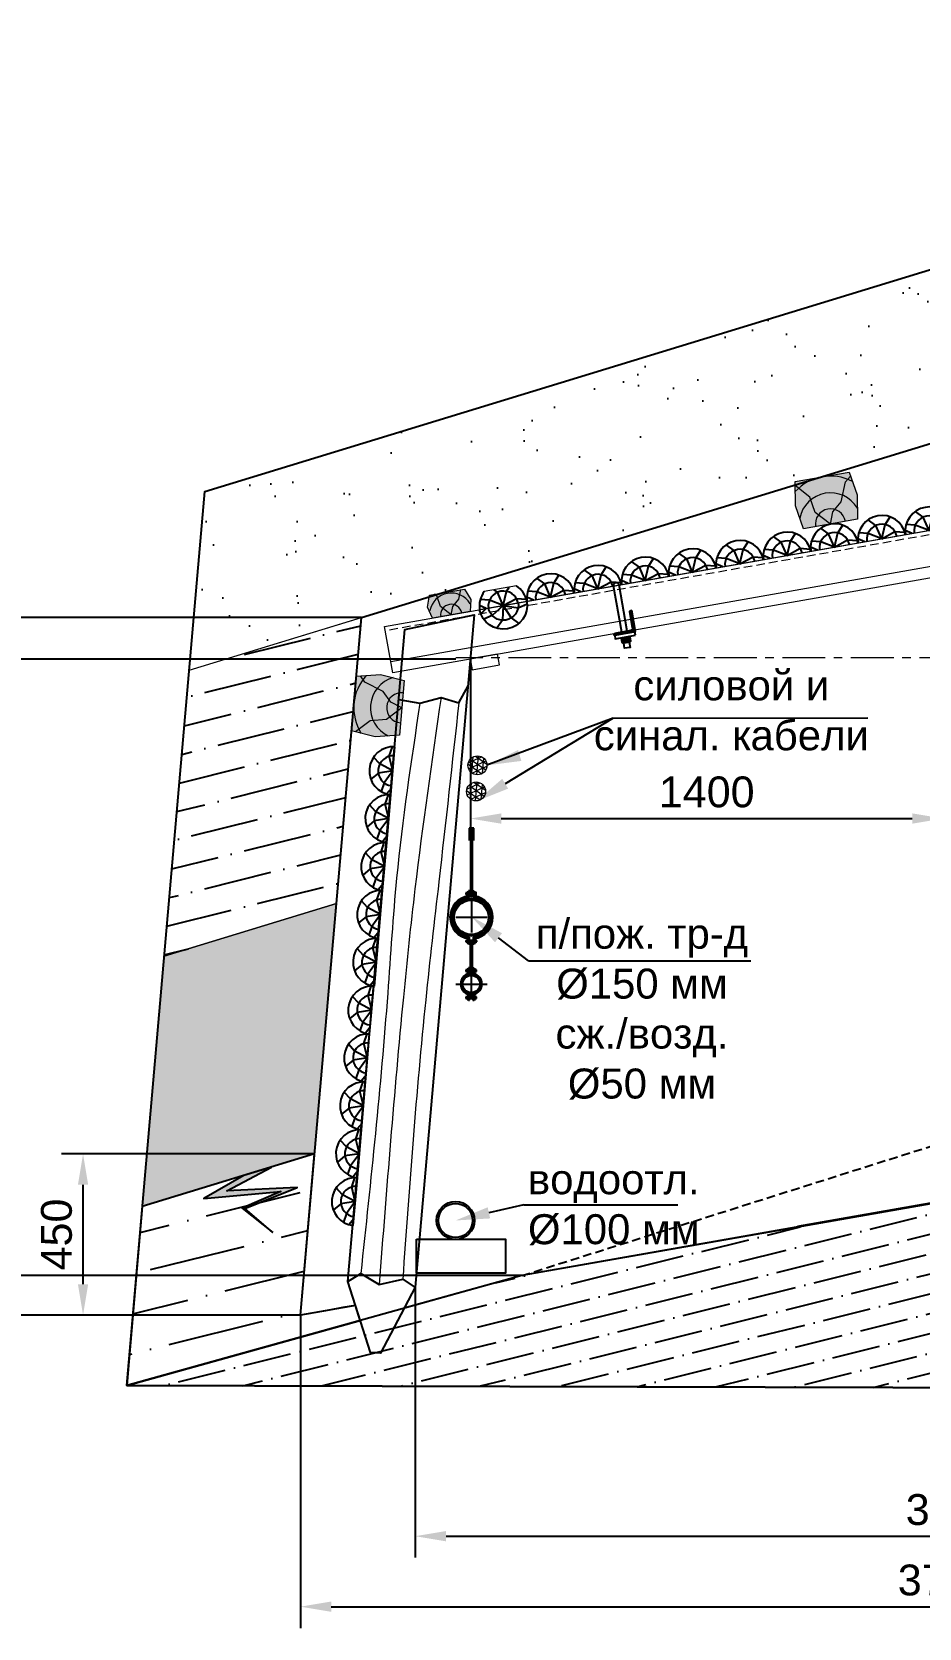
# Model space of a CAD drawing. Header units: inches. Extents: x -1850 to 56, y -982 to 275.
# Drawn here: x -1694.4 to -1642.6, y -913.9 to -820.7 of the extents above; entities that cross this region are included whole.
import ezdxf

# ---------------------------------------------------------------- set-up
doc = ezdxf.new("R2010")
doc.units = ezdxf.units.IN
doc.header["$MEASUREMENT"] = 0
for name, pattern in [('CENTERX2', [4, 2.5, -0.5, 0.5, -0.5]), ('DASHED', [0.75, 0.5, -0.25]), ('IRA2', [4, 2, -1, 0, -1])]:
    doc.linetypes.add(name, pattern=pattern)
for name, color, linetype in [('Д_Распорка', 7, 'Continuous'), ('М16_Гайка_Конт', 7, 'Continuous'), ('М16_Планка', 7, 'Continuous'), ('Ско_М16_СВП-22', 7, 'Continuous'), ('Уголок_63х63', 7, 'Continuous')]:
    doc.layers.add(name, color=color, linetype=linetype)
doc.styles.get("Standard").update_dxf_attribs({"font": 'ARIAL.TTF'})
doc.dimstyles.new('ISO-25', dxfattribs={"dimtxt": 2.5, "dimasz": 2.5, "dimexe": 1.25, "dimexo": 0, "dimtad": 1, "dimdec": 0, "dimtxsty": 'Standard', "dimcen": 2.5, "dimadec": 0, "dimazin": 0, "dimtfac": 1, "dimtdec": 0, "dimtmove": 0, "dimatfit": 3, "dimfxl": 0, "dimarcsym": 0})

# ---------------------------------------------------------------- blocks, each defined once
blk = doc.blocks.new('СВП-27 - 3.3м')
at = {"color": 5, "linetype": 'DASHED', "lineweight": 15}
blk.add_line((-1250.484, -443.116), (-1316.484, -443.116), dxfattribs=at)
at = {"color": 5, "linetype": 'ByBlock', "lineweight": 15}
blk.add_line((-1250.484, -444.96), (-1316.484, -444.96), dxfattribs=at)
for points in [[(-1250.484, -445.6), (-1316.484, -445.6), (-1316.484, -442.867), (-1250.484, -442.86)], [(-1311.884, -446.24), (-1310.27, -446.24), (-1310.27, -445.6), (-1311.884, -445.6)], [(-1255.084, -446.24), (-1256.697, -446.24), (-1256.697, -445.6), (-1255.084, -445.6)]]:
    blk.add_lwpolyline(points, close=True, dxfattribs=at)
blk = doc.blocks.new('pfnzu')
at = {"color": 7, "lineweight": 0}
blk.add_line((142694.1, -82404), (142694.1, -82544.3), dxfattribs=at)
at = {"layer": 'Д_Распорка', "color": 253}
for p, q in [((142679.9, -82432.8), (142686.9, -82404.5)), ((142654.7, -82457.4), (142634.8, -82439)), ((142694.1, -82474.1), (142652.6, -82484.3)), ((142694.1, -82474.1), (142654.7, -82457.4)), ((142694.1, -82474.1), (142671.5, -82511.2)), ((142694.1, -82474.1), (142679.9, -82432.8)), ((142652.6, -82484.3), (142632.2, -82504.2)), ((142671.5, -82511.2), (142664.9, -82537.2)), ((142694.1, -82524.6), (142681.4, -82542.8))]:
    blk.add_line(p, q, dxfattribs=at)
at = {"layer": 'Д_Распорка', "color": 7}
blk.add_arc((142695.6, -82474.1), 70.2, 91.2316, 268.7684, dxfattribs=at)
at = {"layer": 'Д_Распорка', "color": 253}
blk.add_arc((142695.6, -82474.1), 44.2, 91.9563, 268.0437, dxfattribs=at)
blk = doc.blocks.new('М16_Гайка')
at = {"layer": 'М16_Гайка_Конт'}
h = blk.add_hatch(color=253, dxfattribs=at)
h.paths.add_polyline_path([(1.9, -6.7, 0.267171), (1.9, -13.4), (1.9, -13.4), (14.3, -13.4), (14.3, -13.4, 0.267171), (14.3, -6.7)])
h.paths.add_polyline_path([(1.9, 6.7, 0.133362), (1.9, -6.7), (14.3, -6.7, 0.133362), (14.3, 6.7)])
h.paths.add_polyline_path([(1.9, 13.4), (1.9, 13.4, 0.267171), (1.9, 6.7), (14.3, 6.7, 0.267171), (14.3, 13.4), (14.3, 13.4)])
h.paths.add_polyline_path([(0, 10.1), (0, 0), (1, 0, -0.066387), (1.9, 6.7, -0.267171), (1.9, 13.4)])
h.paths.add_polyline_path([(0, 0), (0, -10), (1.9, -13.4, -0.267171), (1.9, -6.7, -0.066387), (1, 0)])
h.paths.add_polyline_path([(15.2, 0, -0.066387), (14.3, -6.7, -0.267171), (14.3, -13.4), (16.2, -10), (16.2, 0)])
h.paths.add_polyline_path([(14.3, 13.4, -0.267171), (14.3, 6.7, -0.066387), (15.2, 0), (16.2, 0), (16.2, 10.1)])
for p, q in [((1.9, 13.4), (0, 10.1)), ((0, 10.1), (0, -10)), ((0, 10.1), (0, -10)), ((0, 0), (1, 0)), ((1.9, 13.4), (14.3, 13.4)), ((14.3, 6.7), (1.9, 6.7)), ((14.3, 13.4), (16.2, 10.1)), ((15.2, 0), (16.2, 0)), ((16.2, 10.1), (16.2, -10)), ((16.2, 10.1), (16.2, -10)), ((1.9, -13.4), (0, -10)), ((14.3, -6.7), (1.9, -6.7)), ((14.3, -13.4), (1.9, -13.4)), ((14.3, -13.4), (16.2, -10))]:
    blk.add_line(p, q, dxfattribs=at)
for centre, radius, start, end in [((7.7, 10), 6.71, 149.9725, 209.9168), ((26.6, 0), 25.6, 164.8075, 195.1925), ((8.5, 10), 6.71, 330.0832, 29.9168), ((-10.4, 0), 25.6, 344.8075, 15.1925), ((7.7, -10), 6.71, 150.0832, 210.0275), ((8.5, -10), 6.71, 330.0832, 29.9168)]:
    blk.add_arc(centre, radius, start, end, dxfattribs=at)
blk = doc.blocks.new('Уголок_63х63')
blk.add_lwpolyline([(-6, 31.5), (-5.1, 31.5)])
at = {"layer": 'Уголок_63х63'}
for p, q in [((-6, 58.5), (-2.6, 63)), ((-6, 53.2), (0, 61.1)), ((-6, 13), (-6, 60.3)), ((-6, 47.9), (0, 55.9)), ((-6, 42.7), (0, 50.6)), ((0, 63), (-3.3, 63)), ((0, 0), (0, 63)), ((-63, 0), (-63, 3.3)), ((0, 0), (-63, 0)), ((-62.8, 4.4), (-62, 5.4)), ((-62.1, 0), (-57.6, 6)), ((-13, 6), (-60.3, 6)), ((-58.1, 0), (-53.6, 6)), ((-54.2, 0), (-49.6, 6)), ((-50.2, 0), (-45.6, 6)), ((-46.2, 0), (-41.7, 6)), ((-42.2, 0), (-37.7, 6)), ((-38.2, 0), (-33.7, 6)), ((-34.3, 0), (-29.7, 6)), ((-30.3, 0), (-25.7, 6)), ((-26.3, 0), (-21.8, 6)), ((-22.3, 0), (-17.8, 6)), ((-18.3, 0), (-13.8, 6)), ((-14.4, 0), (-8.7, 7.5)), ((-10.4, 0), (0, 13.7)), ((-6.5, 10.4), (0, 19)), ((-6.4, 0), (0, 8.5)), ((-6, 37.4), (0, 45.3)), ((-6, 32.1), (0, 40.1)), ((-6, 26.9), (0, 34.8)), ((-6, 21.6), (0, 29.5)), ((-6, 16.3), (0, 24.3)), ((-2.4, 0), (0, 3.2))]:
    blk.add_line(p, q, dxfattribs=at)
for centre, radius, start, end in [((-3.3, 60.3), 2.7, 90.0004, 180.0004), ((-60.3, 3.3), 2.7, 90.0004, 180.0004), ((-13, 13), 7, 270.0004, 0.0004)]:
    blk.add_arc(centre, radius, start, end, dxfattribs=at)
blk = doc.blocks.new('*D312')
at = {"color": 0, "linetype": 'ByBlock', "lineweight": -2}
for p, q in [((-1669.648, -857.336), (-1698.307, -857.336)), ((-1697.057, -891.536), (-1697.057, -859.136)), ((-1665.797, -893.336), (-1698.307, -893.336))]:
    blk.add_line(p, q, dxfattribs=at)
at = {"color": 0, "linetype": 'ByBlock'}
for points in [[(-1697.357, -859.136), (-1696.757, -859.136), (-1697.057, -857.336)], [(-1697.357, -891.536), (-1696.757, -891.536), (-1697.057, -893.336)]]:
    blk.add_solid(points, dxfattribs=at)
at = {"layer": 'Defpoints', "color": 0, "linetype": 'ByBlock'}
for p in [(-1697.057, -857.336), (-1669.648, -857.336), (-1665.797, -893.336)]:
    blk.add_point(p, dxfattribs=at)
at = {"color": 0, "linetype": 'ByBlock', "lineweight": 15, "insert": (-1698.601, -875.336), "char_height": 1.8, "attachment_point": 5, "rotation": 90}
blk.add_mtext('1800', dxfattribs=at)
blk = doc.blocks.new('pfnzu 2')
at = {"color": 7, "lineweight": 0}
for p, q in [((-92.146, -593.903), (-94.052, -593.903)), ((-91.696, -594.903), (-94.502, -594.903))]:
    blk.add_line(p, q, dxfattribs=at)
at = {"layer": 'Д_Распорка', "color": 253}
for p, q in [((-93.84, -594.452), (-94.361, -594.319)), ((-93.099, -594.903), (-93.84, -594.452)), ((-93.303, -594.074), (-93.469, -593.903)), ((-93.099, -594.903), (-93.303, -594.074)), ((-93.099, -594.903), (-92.765, -594.116)), ((-92.765, -594.116), (-92.568, -593.903)), ((-94.109, -594.903), (-94.473, -594.651)), ((-93.099, -594.903), (-92.273, -594.62)), ((-92.273, -594.62), (-91.707, -594.759))]:
    blk.add_line(p, q, dxfattribs=at)
at = {"layer": 'Д_Распорка', "color": 7}
for start, end in [(132.76087, 178.7684), (1.2316, 47.23913)]:
    blk.add_arc((-93.099, -594.933), 1.403, start, end, dxfattribs=at)
at = {"layer": 'Д_Распорка', "color": 253}
blk.add_arc((-93.099, -594.933), 0.883, 1.95631, 178.04369, dxfattribs=at)
blk = doc.blocks.new('S ш.бруса')
at = {"linetype": 'ByBlock', "lineweight": 15}
blk.add_hatch(color=254, dxfattribs=at).paths.add_polyline_path([(3323.214, -1143.742), (3323.447, -1142.342), (3326.647, -1142.342), (3326.88, -1143.742), (3326.647, -1145.142), (3323.447, -1145.142)])
at = {"color": 7, "linetype": 'ByBlock', "lineweight": 15}
for points in [[(3323.214, -1143.742), (3323.447, -1142.342), (3326.647, -1142.342), (3326.88, -1143.742), (3326.647, -1145.142), (3323.447, -1145.142), (3323.214, -1143.742)], [(3325.047, -1145.142), (3324.281, -1144.319), (3324.13, -1143.38), (3323.408, -1142.575)], [(3325.047, -1145.142), (3325.314, -1144.471), (3325.891, -1143.975), (3326.34, -1142.862), (3326.688, -1142.591)]]:
    blk.add_lwpolyline(points, dxfattribs=at)
for radius, start, end in [(2.8, 52.7386, 127.2614), (1.824, 20.62921, 159.37079), (0.883, 0, 180)]:
    blk.add_arc((3325.047, -1145.142), radius, start, end, dxfattribs=at)
blk = doc.blocks.new('Расклинка')
at = {"linetype": 'ByBlock', "lineweight": 15}
blk.add_hatch(color=254, dxfattribs=at).paths.add_polyline_path([(-85.97, -572.83), (-85.63, -571.87), (-82.67, -571.87), (-82.3, -572.83), (-82.53, -573.8), (-85.73, -573.8)])
at = {"color": 7, "linetype": 'ByBlock', "lineweight": 15}
for points in [[(-85.97, -572.83), (-85.63, -571.87), (-82.67, -571.87), (-82.3, -572.83), (-82.53, -573.8), (-85.73, -573.8), (-85.97, -572.83)], [(-84.13, -573.8), (-84.9, -572.97), (-85.05, -572.04), (-85.2, -571.87)], [(-84.13, -573.8), (-83.87, -573.13), (-83.29, -572.63), (-82.98, -571.87)]]:
    blk.add_lwpolyline(points, dxfattribs=at)
for radius, start, end in [(1.82, 20.6292, 159.3708), (0.883, 0, 180)]:
    blk.add_arc((-84.13, -573.8), radius, start, end, dxfattribs=at)
blk = doc.blocks.new('т.с.')
at = {"color": 22}
for points in [[(-1797.508, -898.171), (-1798.093, -898.17), (-1799.77, -894.164), (-1799.771, -855.947), (-1795.819, -854.739), (-1795.818, -894.152), (-1797.508, -898.171)], [(-1799.766, -860.055), (-1798.52, -860.152), (-1797.322, -859.721), (-1796.259, -859.942), (-1795.812, -858.904)], [(-1799.77, -894.164), (-1799.061, -893.64), (-1797.937, -894.17), (-1796.592, -893.753), (-1795.818, -894.176)]]:
    blk.add_lwpolyline(points, dxfattribs=at)
at = {"color": 22, "linetype": 'ByBlock', "lineweight": 15}
for points in [[(-1797.322, -859.721), (-1797.866, -870.988), (-1797.988, -877.353), (-1797.937, -894.17)], [(-1796.259, -859.942), (-1796.512, -870.453), (-1796.676, -877.38), (-1796.592, -893.753)], [(-1798.52, -860.152), (-1798.989, -870.458), (-1798.921, -877.189), (-1799.061, -893.64)]]:
    blk.add_spline(points, degree=3, dxfattribs=at)
blk = doc.blocks.new('*D319')
at = {"color": 0, "linetype": 'ByBlock', "lineweight": -2}
for p, q in [((-1668.805, -857.263), (-1668.805, -867.9)), ((-1641.205, -857.263), (-1641.205, -867.9)), ((-1667.005, -866.65), (-1643.005, -866.65))]:
    blk.add_line(p, q, dxfattribs=at)
at = {"color": 0, "linetype": 'ByBlock'}
for points in [[(-1667.005, -866.35), (-1667.005, -866.95), (-1668.805, -866.65)], [(-1643.005, -866.35), (-1643.005, -866.95), (-1641.205, -866.65)]]:
    blk.add_solid(points, dxfattribs=at)
at = {"layer": 'Defpoints', "color": 0, "linetype": 'ByBlock'}
for p in [(-1668.805, -857.263), (-1641.205, -857.263), (-1641.205, -866.65)]:
    blk.add_point(p, dxfattribs=at)
at = {"color": 0, "linetype": 'ByBlock', "lineweight": 15, "insert": (-1655.005, -865.106), "char_height": 1.8, "attachment_point": 5}
blk.add_mtext('1400', dxfattribs=at)
blk = doc.blocks.new('*D320')
at = {"color": 0, "linetype": 'ByBlock', "lineweight": -2}
for p, q in [((-1675.164, -854.916), (-1702.113, -854.916)), ((-1700.863, -893.839), (-1700.863, -856.716)), ((-1678.725, -895.639), (-1702.113, -895.639))]:
    blk.add_line(p, q, dxfattribs=at)
at = {"color": 0, "linetype": 'ByBlock'}
for points in [[(-1701.163, -856.716), (-1700.563, -856.716), (-1700.863, -854.916)], [(-1701.163, -893.839), (-1700.563, -893.839), (-1700.863, -895.639)]]:
    blk.add_solid(points, dxfattribs=at)
at = {"layer": 'Defpoints', "color": 0, "linetype": 'ByBlock'}
for p in [(-1700.863, -854.916), (-1675.164, -854.916), (-1678.725, -895.639)]:
    blk.add_point(p, dxfattribs=at)
at = {"color": 0, "linetype": 'ByBlock', "lineweight": 15, "insert": (-1702.407, -875.278), "char_height": 1.8, "attachment_point": 5, "rotation": 90}
blk.add_mtext('2300', dxfattribs=at)
blk = doc.blocks.new('*D321')
at = {"color": 0, "linetype": 'ByBlock', "lineweight": -2}
for p, q in [((-1609.156, -882.43), (-1609.156, -909.799)), ((-1672.022, -894.036), (-1672.022, -909.799)), ((-1670.222, -908.549), (-1610.956, -908.549))]:
    blk.add_line(p, q, dxfattribs=at)
at = {"color": 0, "linetype": 'ByBlock'}
for points in [[(-1670.222, -908.249), (-1670.222, -908.849), (-1672.022, -908.549)], [(-1610.956, -908.249), (-1610.956, -908.849), (-1609.156, -908.549)]]:
    blk.add_solid(points, dxfattribs=at)
at = {"layer": 'Defpoints', "color": 0, "linetype": 'ByBlock'}
for p in [(-1609.156, -882.43), (-1672.022, -894.036), (-1609.156, -908.549)]:
    blk.add_point(p, dxfattribs=at)
at = {"color": 0, "linetype": 'ByBlock', "lineweight": 15, "insert": (-1640.589, -907.005), "char_height": 1.8, "attachment_point": 5}
blk.add_mtext('3200', dxfattribs=at)
blk = doc.blocks.new('*D322')
at = {"color": 0, "linetype": 'ByBlock', "lineweight": -2}
for p, q in [((-1603.379, -882.251), (-1603.379, -913.913)), ((-1678.725, -895.639), (-1678.725, -913.913)), ((-1676.925, -912.663), (-1605.179, -912.663))]:
    blk.add_line(p, q, dxfattribs=at)
at = {"color": 0, "linetype": 'ByBlock'}
for points in [[(-1676.925, -912.363), (-1676.925, -912.963), (-1678.725, -912.663)], [(-1605.179, -912.363), (-1605.179, -912.963), (-1603.379, -912.663)]]:
    blk.add_solid(points, dxfattribs=at)
at = {"layer": 'Defpoints', "color": 0, "linetype": 'ByBlock'}
for p in [(-1603.379, -882.251), (-1678.725, -895.639), (-1603.379, -912.663)]:
    blk.add_point(p, dxfattribs=at)
at = {"color": 0, "linetype": 'ByBlock', "lineweight": 15, "insert": (-1641.052, -911.118), "char_height": 1.8, "attachment_point": 5}
blk.add_mtext('3700', dxfattribs=at)
blk = doc.blocks.new('*D327')
at = {"color": 0, "linetype": 'ByBlock', "lineweight": -2}
for p, q in [((-1677.903, -886.232), (-1692.67, -886.232)), ((-1691.42, -893.839), (-1691.42, -888.032)), ((-1678.725, -895.639), (-1692.67, -895.639))]:
    blk.add_line(p, q, dxfattribs=at)
at = {"color": 0, "linetype": 'ByBlock'}
for points in [[(-1691.72, -888.032), (-1691.12, -888.032), (-1691.42, -886.232)], [(-1691.72, -893.839), (-1691.12, -893.839), (-1691.42, -895.639)]]:
    blk.add_solid(points, dxfattribs=at)
at = {"layer": 'Defpoints', "color": 0, "linetype": 'ByBlock'}
for p in [(-1691.42, -886.232), (-1677.903, -886.232), (-1678.725, -895.639)]:
    blk.add_point(p, dxfattribs=at)
at = {"color": 0, "linetype": 'ByBlock', "lineweight": 15, "insert": (-1692.964, -890.936), "char_height": 1.8, "attachment_point": 5, "rotation": 90}
blk.add_mtext('450', dxfattribs=at)

msp = doc.modelspace()

# ---------------------------------------------------------------- hatches: boundary and pattern name
h = msp.add_hatch()
h.set_pattern_fill('AR-SAND', color=256, scale=0.1, angle=315, style=0)
h.set_pattern_definition([(352.5, (-285526.5917, 279826.236), (3.34753489, 3.573813487), [0, -3.8608, 0, -4.318, 0, -4.1275]), (322.5, (-285526.592, 279826.236), (8.24732851, 1.89010928), [0, -2.0828, 0, -3.4798, 0, -1.3335]), (282.5, (-285528.801, 279828.4453), (5.60332312, -5.58299826), [0, -1.27, 0, -4.572, 0, -5.969]), (272.5, (-285528.801, 279828.445), (6.97550782, -3.82281109), [0, -0.635, 0, -2.9972, 0, -3.429])])
h.paths.add_polyline_path([(-1685.221, -857.991), (-1595.982, -830.708), (-1596.561, -820.726), (-1684.308, -847.553)])
h = msp.add_hatch()
h.set_pattern_fill('ANSI36', color=256, scale=0.5, angle=329, style=0)
h.set_pattern_definition([(14, (-285547.6815, 279820.9779), (2.311551805, 2.2124337317), [3.96875, -0.79375, 0, -0.79375])])
h.paths.add_polyline_path([(-1685.221, -857.991), (-1675.164, -854.916), (-1676.624, -871.618), (-1686.682, -874.693)])
at = {"lineweight": 0}
h = msp.add_hatch(dxfattribs=at)
h.set_pattern_fill('NET3', scale=0.099995, angle=35, style=0)
h.set_pattern_definition([(145, (1259.96853, 740.91855), (0.182101877, 0.260068433), []), (85, (1259.96853, 740.91855), (0.31627681, -0.027670635), []), (25, (1259.96853, 740.91855), (0.13417493, -0.28773907), [])])
edge = h.paths.add_edge_path()
edge.add_arc((-1668.39, -863.543), 0.554, 0, 360)
h = msp.add_hatch(dxfattribs=at)
h.set_pattern_fill('NET3', scale=0.099995, angle=35, style=0)
h.set_pattern_definition([(145, (1259.88462, 739.39524), (0.182101877, 0.260068433), []), (85, (1259.88462, 739.39524), (0.31627681, -0.027670635), []), (25, (1259.88462, 739.39524), (0.13417493, -0.28773907), [])])
edge = h.paths.add_edge_path()
edge.add_arc((-1668.474, -865.067), 0.554, 0, 360)
h = msp.add_hatch()
h.set_pattern_fill('ANSI36', color=256, scale=9, angle=329, style=0)
h.set_pattern_definition([(14, (127.007, 0), (1.6381076, 1.5678664), [2.8125, -0.5625, 0, -0.5625])])
h.paths.add_polyline_path([(-1641.141, -889.012), (-1665.797, -893.336), (-1688.873, -899.745), (-1591.964, -900), (-1593.666, -870.638), (-1604.035, -873.77), (-1603.379, -882.251), (-1605.411, -882.633), (-1606.481, -886.171), (-1607.064, -886.228), (-1608.699, -883.261)])
for color, points in [(253, [(-1686.682, -874.693), (-1676.624, -871.618), (-1677.903, -886.232), (-1687.96, -889.307)]), (256, [(-1680.335, -890.817), (-1681.966, -889.408), (-1678.918, -888.19), (-1683.022, -888.38), (-1680.423, -887.002), (-1682.025, -887.492), (-1684.375, -888.826), (-1679.876, -888.429), (-1682.137, -889.404)])]:
    msp.add_hatch(color=color).paths.add_polyline_path(points)
h = msp.add_hatch()
h.set_pattern_fill('ANSI36', color=256, scale=18, angle=329, style=0)
h.set_pattern_definition([(14, (127.007, 0), (3.2762152, 3.1357328), [5.625, -1.125, 0, -1.125])])
h.paths.add_polyline_path([(-1687.96, -889.307), (-1688.751, -898.35), (-1688.873, -899.745), (-1675.231, -895.956), (-1675.513, -895.073), (-1676.245, -895.202), (-1677.056, -895.345), (-1678.725, -895.639), (-1677.903, -886.232)])

# ---------------------------------------------------------------- linework, layer by layer
at = {"color": 7, "linetype": 'CENTERX2', "lineweight": 15}
msp.add_line((-1604.087, -857.263), (-1669.645, -857.263), dxfattribs=at)
at = {"color": 7}
for p, q in [((-1660.477, -860.799), (-1667.837, -863.543)), ((-1660.477, -860.799), (-1666.772, -864.617)), ((-1660.477, -860.799), (-1645.589, -860.763)), ((-1668.806, -867.52), (-1668.806, -871.204)), ((-1668.682, -871.204), (-1668.682, -867.52)), ((-1668.435, -870.984), (-1669.07, -870.984)), ((-1669.07, -870.984), (-1669.07, -871.078)), ((-1669.07, -871.078), (-1668.435, -871.078)), ((-1668.916, -870.94), (-1668.991, -870.94)), ((-1668.991, -870.94), (-1668.991, -871.137)), ((-1668.991, -871.137), (-1668.916, -871.137)), ((-1668.916, -871.137), (-1668.916, -870.94)), ((-1668.847, -870.878), (-1668.913, -870.878)), ((-1668.913, -870.878), (-1668.913, -871.26)), ((-1668.913, -871.26), (-1668.847, -871.26)), ((-1668.847, -871.26), (-1668.847, -870.878)), ((-1668.806, -871.204), (-1668.682, -871.204)), ((-1668.584, -870.883), (-1668.65, -870.883)), ((-1668.65, -870.883), (-1668.65, -871.264)), ((-1668.65, -871.264), (-1668.584, -871.264)), ((-1668.584, -871.264), (-1668.584, -870.883)), ((-1668.502, -870.94), (-1668.577, -870.94)), ((-1668.577, -870.94), (-1668.577, -871.137)), ((-1668.577, -871.137), (-1668.502, -871.137)), ((-1668.502, -871.137), (-1668.502, -870.94)), ((-1668.435, -873.763), (-1669.07, -873.763)), ((-1669.07, -873.763), (-1669.07, -873.858)), ((-1669.07, -873.858), (-1668.435, -873.858)), ((-1668.916, -873.72), (-1668.991, -873.72)), ((-1668.991, -873.72), (-1668.991, -873.917)), ((-1668.991, -873.917), (-1668.916, -873.917)), ((-1668.916, -873.917), (-1668.916, -873.72)), ((-1668.847, -873.58), (-1668.913, -873.58)), ((-1668.913, -873.58), (-1668.913, -873.962)), ((-1668.913, -873.962), (-1668.847, -873.962)), ((-1668.847, -873.962), (-1668.847, -873.58)), ((-1668.812, -873.858), (-1668.812, -875.7)), ((-1668.688, -875.7), (-1668.688, -873.858)), ((-1668.584, -873.577), (-1668.65, -873.577)), ((-1668.65, -873.577), (-1668.65, -873.958)), ((-1668.65, -873.584), (-1668.65, -873.966)), ((-1668.65, -873.958), (-1668.584, -873.958)), ((-1668.65, -873.966), (-1668.584, -873.966)), ((-1668.584, -873.958), (-1668.584, -873.577)), ((-1668.584, -873.966), (-1668.584, -873.584)), ((-1668.502, -873.72), (-1668.577, -873.72)), ((-1668.577, -873.72), (-1668.577, -873.917)), ((-1668.577, -873.917), (-1668.502, -873.917)), ((-1668.502, -873.917), (-1668.502, -873.72)), ((-1668.435, -873.858), (-1668.435, -873.763)), ((-1665.408, -874.966), (-1667.162, -873.608)), ((-1665.408, -874.966), (-1652.43, -874.958)), ((-1668.441, -875.48), (-1669.076, -875.48)), ((-1669.076, -875.48), (-1669.076, -875.574)), ((-1669.076, -875.574), (-1668.441, -875.574)), ((-1668.922, -875.436), (-1668.997, -875.436)), ((-1668.997, -875.436), (-1668.997, -875.633)), ((-1668.997, -875.633), (-1668.922, -875.633)), ((-1668.922, -875.633), (-1668.922, -875.436)), ((-1668.853, -875.375), (-1668.919, -875.375)), ((-1668.919, -875.375), (-1668.919, -875.756)), ((-1668.919, -875.756), (-1668.853, -875.756)), ((-1668.853, -875.756), (-1668.853, -875.375)), ((-1668.812, -875.7), (-1668.688, -875.7)), ((-1668.59, -875.379), (-1668.656, -875.379)), ((-1668.656, -875.379), (-1668.656, -875.76)), ((-1668.656, -875.76), (-1668.59, -875.76)), ((-1668.59, -875.76), (-1668.59, -875.379)), ((-1668.508, -875.436), (-1668.583, -875.436)), ((-1668.583, -875.436), (-1668.583, -875.633)), ((-1668.583, -875.633), (-1668.508, -875.633)), ((-1668.508, -875.633), (-1668.508, -875.436)), ((-1668.441, -875.574), (-1668.441, -875.48)), ((-1668.853, -876.872), (-1668.919, -876.872)), ((-1668.919, -876.872), (-1668.919, -877.254)), ((-1668.853, -877.254), (-1668.853, -876.872)), ((-1668.59, -876.868), (-1668.656, -876.868)), ((-1668.656, -876.868), (-1668.656, -877.25)), ((-1668.656, -876.876), (-1668.656, -877.258)), ((-1668.59, -877.25), (-1668.59, -876.868)), ((-1668.59, -877.258), (-1668.59, -876.876)), ((-1668.441, -877.055), (-1669.076, -877.055)), ((-1669.076, -877.055), (-1669.076, -877.15)), ((-1669.076, -877.15), (-1668.441, -877.15)), ((-1668.922, -877.012), (-1668.997, -877.012)), ((-1668.997, -877.012), (-1668.997, -877.209)), ((-1668.997, -877.209), (-1668.922, -877.209)), ((-1668.922, -877.209), (-1668.922, -877.012)), ((-1668.919, -877.254), (-1668.853, -877.254)), ((-1668.656, -877.25), (-1668.59, -877.25)), ((-1668.656, -877.258), (-1668.59, -877.258)), ((-1668.508, -877.012), (-1668.583, -877.012)), ((-1668.583, -877.012), (-1668.583, -877.209)), ((-1668.583, -877.209), (-1668.508, -877.209)), ((-1668.508, -877.209), (-1668.508, -877.012)), ((-1668.441, -877.15), (-1668.441, -877.055)), ((-1665.679, -889.206), (-1667.723, -889.672)), ((-1665.679, -889.206), (-1656.695, -889.201))]:
    msp.add_line(p, q, dxfattribs=at)
at = {"color": 7, "linetype": 'Continuous'}
for p, q in [((-1668.607, -867.203), (-1668.872, -867.203)), ((-1668.872, -867.203), (-1668.872, -867.925)), ((-1668.796, -867.262), (-1668.851, -867.359)), ((-1668.851, -867.359), (-1668.796, -867.456)), ((-1668.684, -867.262), (-1668.796, -867.262)), ((-1668.796, -867.456), (-1668.684, -867.456)), ((-1668.628, -867.359), (-1668.684, -867.262)), ((-1668.684, -867.456), (-1668.628, -867.359)), ((-1668.607, -867.923), (-1668.607, -867.203))]:
    msp.add_line(p, q, dxfattribs=at)
at = {"color": 7, "linetype": 'IRA2', "ltscale": 20}
for p, q in [((-1668.743, -871.472), (-1668.743, -873.304)), ((-1669.654, -872.417), (-1667.82, -872.417)), ((-1668.776, -872.417), (-1668.71, -872.417)), ((-1668.743, -872.45), (-1668.743, -872.384)), ((-1668.749, -875.366), (-1668.749, -877.199)), ((-1669.66, -876.311), (-1667.826, -876.311)), ((-1668.749, -876.947), (-1668.749, -876.88)), ((-1668.782, -876.913), (-1668.716, -876.913))]:
    msp.add_line(p, q, dxfattribs=at)
at = {"color": 253, "linetype": 'DASHED'}
msp.add_line((-1665.797, -893.336), (-1605.705, -874.318), dxfattribs=at)
msp.add_line((-1612.253, -883.83), (-1649.696, -890.477))
for points in [[(-1596.561, -820.726), (-1591.964, -900), (-1688.873, -899.745), (-1688.873, -899.745), (-1688.873, -899.745), (-1688.873, -899.745), (-1688.873, -899.745), (-1688.873, -899.745), (-1688.873, -899.745), (-1688.873, -899.745), (-1684.308, -847.553), (-1596.561, -820.726), (-1596.561, -820.726), (-1596.561, -820.726), (-1596.561, -820.726), (-1596.561, -820.726)], [(-1671.949, -891.208), (-1666.755, -891.208), (-1666.755, -893.199), (-1671.949, -893.199)]]:
    msp.add_lwpolyline(points, close=True)
at = {"color": 7, "lineweight": 0}
for points in [[(-1596.561, -820.726), (-1684.308, -847.553), (-1685.221, -857.991), (-1685.221, -857.991), (-1685.221, -857.991)], [(-1685.221, -857.991), (-1595.982, -830.708)], [(-1685.221, -857.991), (-1675.164, -854.916), (-1675.164, -854.916), (-1675.164, -854.916), (-1675.164, -854.916), (-1675.164, -854.916), (-1675.164, -854.916), (-1675.164, -854.916), (-1675.164, -854.916), (-1675.164, -854.916), (-1675.164, -854.916), (-1675.164, -854.916), (-1675.164, -854.916), (-1675.164, -854.916), (-1675.164, -854.916), (-1675.164, -854.916), (-1675.164, -854.916), (-1676.624, -871.618), (-1686.682, -874.693), (-1686.682, -874.693), (-1686.682, -874.693), (-1686.682, -874.693), (-1686.682, -874.693), (-1686.682, -874.693), (-1685.221, -857.991)], [(-1686.682, -874.693), (-1676.624, -871.618), (-1676.624, -871.618), (-1676.624, -871.618), (-1676.624, -871.618), (-1676.624, -871.618), (-1676.624, -871.618), (-1676.624, -871.618), (-1677.903, -886.232), (-1687.96, -889.307), (-1687.96, -889.307), (-1687.96, -889.307), (-1687.96, -889.307), (-1687.96, -889.307), (-1687.96, -889.307), (-1687.96, -889.307), (-1686.682, -874.693), (-1686.682, -874.693)]]:
    msp.add_lwpolyline(points, dxfattribs=at)
for points in [[(-1603.379, -882.251), (-1605.411, -882.633), (-1606.481, -886.171), (-1607.064, -886.228), (-1608.699, -883.261), (-1665.797, -893.336), (-1672.67, -895.245), (-1674.053, -897.868), (-1674.636, -897.817), (-1675.513, -895.073), (-1678.725, -895.639), (-1675.164, -854.916), (-1635.515, -842.795), (-1633.266, -844.049), (-1630.115, -843.493), (-1609.515, -842.13), (-1606.481, -842.13), (-1603.379, -882.251)], [(-1641.141, -889.012), (-1665.797, -893.336), (-1688.873, -899.745), (-1591.964, -900), (-1593.666, -870.638), (-1604.035, -873.77), (-1603.379, -882.251), (-1605.411, -882.633), (-1606.481, -886.171), (-1607.064, -886.228), (-1608.699, -883.261), (-1641.141, -889.012)], [(-1687.96, -889.307), (-1688.751, -898.35), (-1688.873, -899.745), (-1675.231, -895.956), (-1675.513, -895.073), (-1676.245, -895.202), (-1677.056, -895.345), (-1678.725, -895.639), (-1677.903, -886.232), (-1687.96, -889.307), (-1687.96, -889.307)], [(-1680.335, -890.817), (-1681.966, -889.408), (-1678.918, -888.19), (-1683.022, -888.38), (-1680.423, -887.002), (-1682.025, -887.492), (-1684.375, -888.826), (-1679.876, -888.429), (-1682.137, -889.404), (-1680.335, -890.817)]]:
    msp.add_lwpolyline(points)
for centre in [(-1668.39, -863.543), (-1668.474, -865.067)]:
    msp.add_circle(centre, 0.554, dxfattribs=at)
at = {"color": 7, "linetype": 'Continuous'}
for radius in [0.115, 0.0468]:
    msp.add_circle((-1668.74, -867.351), radius, dxfattribs=at)
at = {"color": 7}
for centre, radius in [((-1668.743, -872.417), 1.108), ((-1668.743, -872.417), 1), ((-1668.749, -876.311), 0.554), ((-1668.749, -876.311), 0.5), ((-1669.672, -890.116), 1.108), ((-1669.672, -890.116), 1)]:
    msp.add_circle(centre, radius, dxfattribs=at)
for centre, radius, start, end in [((-1668.743, -872.417), 1.252, 97.79844, 262.20156), ((-1668.743, -872.417), 1.175, 98.31333, 262.00743), ((-1668.743, -872.417), 1.252, 277.2932, 82.7068), ((-1668.743, -872.417), 1.175, 277.77432, 82.22568), ((-1668.749, -876.311), 0.626, 105.74624, 254.25376), ((-1668.749, -876.311), 0.587, 106.80845, 253.19155), ((-1668.749, -876.311), 0.626, 284.70805, 75.29195), ((-1668.749, -876.311), 0.587, 285.69659, 74.30341)]:
    msp.add_arc(centre, radius, start, end, dxfattribs=at)
for points in [[(-1666.017, -862.649), (-1665.826, -863.287), (-1667.837, -863.543)], [(-1666.945, -864.332), (-1666.599, -864.902), (-1668.482, -865.654)], [(-1666.957, -873.344), (-1667.366, -873.871), (-1668.743, -872.384)], [(-1667.649, -889.997), (-1667.797, -889.347), (-1669.672, -890.116)]]:
    msp.add_solid(points, dxfattribs=at)
at = {"layer": 'М16_Планка', "color": 7}
msp.add_lwpolyline([(-1659.162, -855.95), (-1659.197, -855.753), (-1660.379, -855.961), (-1660.344, -856.158), (-1659.162, -855.95)], dxfattribs=at)
at = {"layer": 'Ско_М16_СВП-22', "color": 7}
for p, q in [((-1659.965, -855.767), (-1660.441, -853.069)), ((-1659.65, -855.711), (-1660.126, -853.013))]:
    msp.add_line(p, q, dxfattribs=at)
for points in [[(-1659.538, -856.345), (-1659.484, -856.655), (-1659.799, -856.711), (-1659.854, -856.401)], [(-1659.644, -856.666), (-1659.641, -856.683)]]:
    msp.add_lwpolyline(points, dxfattribs=at)
msp.add_arc((-1660.283, -853.047), 0.16, 9.99998, 189.99998, dxfattribs=at)

# ---------------------------------------------------------------- block references
for name, p, rotation in [('СВП-27 - 3.3м', (-454.236, -190.699), 9.999999999998536), ('pfnzu 2', (-1678.501, -252.189), 9.999999999998607), ('т.с.', (194.895, -159.778), 355.0000000000003)]:
    msp.add_blockref(name, p, dxfattribs=dict(rotation=rotation))
at = {"color": 7, "linetype": 'ByBlock', "lineweight": 15}
for p, rotation in [((-5121.164, -299.101), 9.999999999998685), ((-3102.372, -4073.225), 85.01822308392236)]:
    msp.add_blockref('S ш.бруса', p, dxfattribs=dict(at, rotation=rotation))
at = {"color": 7, "lineweight": 0, "zscale": 0.019999051}
for p, xscale, yscale, rotation in [((-515.981, 2246.484), 0.01999905100098357, 0.01999905100093338, 279.9999999998067), ((-513.218, 2246.972), 0.01999905100098357, 0.01999905100093338, 279.9999999998067), ((-521.506, 2245.51), 0.01999905100098357, 0.01999905100093338, 279.9999999998067), ((-518.744, 2245.997), 0.01999905100098357, 0.01999905100093338, 279.9999999998067), ((-527.032, 2244.535), 0.01999905100098357, 0.01999905100093338, 279.9999999998067), ((-524.269, 2245.022), 0.01999905100098357, 0.01999905100093338, 279.9999999998067), ((-532.558, 2243.561), 0.01999905100098357, 0.01999905100093338, 279.9999999998067), ((-529.795, 2244.048), 0.01999905100098357, 0.01999905100093338, 279.9999999998067), ((-535.321, 2243.074), 0.01999905100098357, 0.01999905100093338, 279.9999999998067), ((453.376, -3377.889), -0.0199990510009977, 0.01999905100092292, 280.008275693028), ((-4376.353, 1022.426), 0.01999905100097911, 0.0199990510009167, 355.1179479834852), ((-4376.591, 1019.631), 0.01999905100097911, 0.0199990510009167, 355.1179479834852), ((-4376.83, 1016.835), 0.01999905100097911, 0.0199990510009167, 355.1179479834852), ((-4377.069, 1014.04), 0.01999905100097911, 0.0199990510009167, 355.1179479834852), ((-4377.308, 1011.245), 0.01999905100097911, 0.0199990510009167, 355.1179479834852), ((-4377.589, 1008.454), 0.01999905100097911, 0.01999905100091759, 355.1179479834852), ((-4377.828, 1005.659), 0.01999905100097911, 0.01999905100091759, 355.1179479834852), ((-4378.067, 1002.864), 0.01999905100097911, 0.01999905100091759, 355.1179479834852), ((-4378.306, 1000.068), 0.01999905100097911, 0.01999905100091759, 355.1179479834852), ((-4378.544, 997.273), 0.01999905100097911, 0.01999905100091581, 355.1179479834852)]:
    msp.add_blockref('pfnzu', p, dxfattribs=dict(at, xscale=xscale, yscale=yscale, rotation=rotation))
at = {"xscale": 0.7000000000000064, "yscale": 0.6999999999999886, "zscale": 0.7, "rotation": 9.999999999998446}
msp.add_blockref('Расклинка', (-1681.673, -448.974), dxfattribs=at)
at = {"color": 7, "extrusion": (0, 0, -1), "xscale": 0.01999905100098357, "yscale": 0.01999905100093338, "zscale": -0.019999051, "rotation": 260.0000000001933}
msp.add_blockref('Уголок_63х63', (1659.166, -855.748), dxfattribs=at)
at = {"layer": 'М16_Гайка_Конт', "color": 7, "extrusion": (0, 0, -1), "xscale": 0.01999905100098357, "yscale": 0.01999905100093338, "zscale": -0.019999051, "rotation": 260.0000000001933}
msp.add_blockref('М16_Гайка', (1659.752, -856.054), dxfattribs=at)

# ---------------------------------------------------------------- texts
at = {"color": 7, "lineweight": 0, "width": 18.05981, "attachment_point": 5}
for s, insert, char_height in [('силовой и\\Pсинал. кабели', (-1653.568, -860.344), 1.74992), ('п/пож. тр-д\\P%%C150 мм\\Pсж./возд.\\P%%C50 мм', (-1658.783, -877.779), 1.74992), ('водоотл. \\P%%C100 мм', (-1660.432, -889.2), 1.7499)]:
    msp.add_mtext(s, dxfattribs=dict(at, insert=insert, char_height=char_height))

# ---------------------------------------------------------------- dimensions: what is measured, and where the dimension line sits
at = {"color": 7, "linetype": 'ByBlock', "lineweight": 15}
for base, p1, p2, text, picture, middle in [((-1700.863, -854.916), (-1678.725, -895.639), (-1675.164, -854.916), '2300', '*D320', (-1702.407, -875.278)), ((-1697.057, -857.336), (-1665.797, -893.336), (-1669.648, -857.336), '1800', '*D312', (-1698.601, -875.336)), ((-1691.42, -886.232), (-1678.725, -895.639), (-1677.903, -886.232), '450', '*D327', (-1692.964, -890.936))]:
    dim = msp.add_linear_dim(base=base, p1=p1, p2=p2, angle=90, text=text, dimstyle='ISO-25', override={"dimtxt": 1.8, "dimasz": 1.8, "dimlfac": 100, "dimfxl": 1.25}, dxfattribs=at)
    dim.commit()
    dim.dimension.update_dxf_attribs({"geometry": picture, "text_midpoint": middle})
for base, p1, p2, text, picture, middle in [((-1641.205, -866.65), (-1668.805, -857.263), (-1641.205, -857.263), '1400', '*D319', (-1655.005, -865.106)), ((-1603.379, -912.663), (-1678.725, -895.639), (-1603.379, -882.251), '3700', '*D322', (-1641.052, -911.118)), ((-1609.156, -908.549), (-1672.022, -894.036), (-1609.156, -882.43), '3200', '*D321', (-1640.589, -907.005))]:
    dim = msp.add_linear_dim(base=base, p1=p1, p2=p2, text=text, dimstyle='ISO-25', override={"dimtxt": 1.8, "dimasz": 1.8, "dimlfac": 100, "dimfxl": 1.25}, dxfattribs=at)
    dim.commit()
    dim.dimension.update_dxf_attribs({"geometry": picture, "text_midpoint": middle})

doc.saveas('drawing.dxf')
